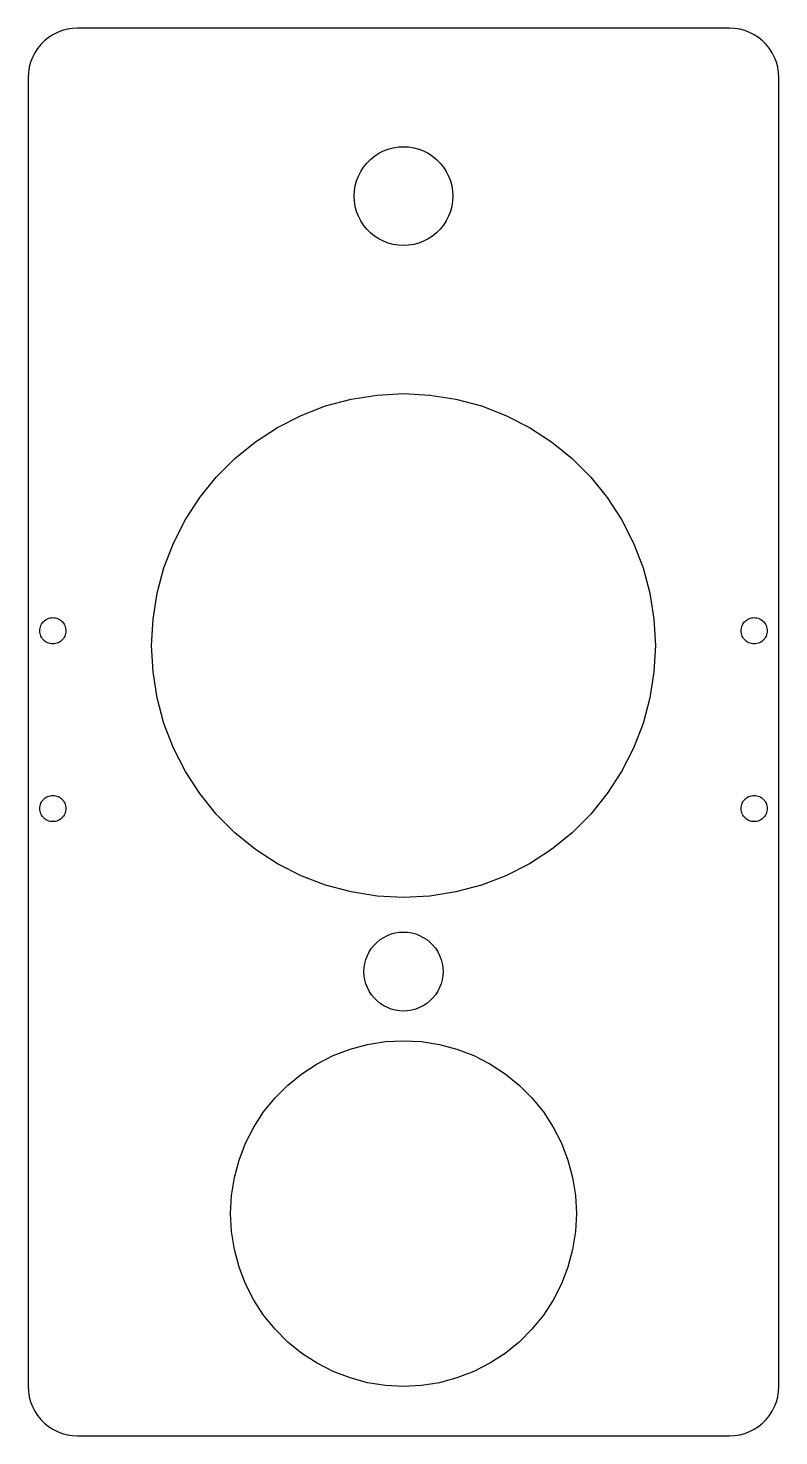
# Model space of a CAD drawing. Extents: x -76 to 76, y -142 to 142.
import ezdxf

# ---------------------------------------------------------------- set-up
doc = ezdxf.new("R2010")
doc.units = 0
doc.layers.get('0').update_dxf_attribs({"linetype": 'CONTINUOUS'})

msp = doc.modelspace()

# ---------------------------------------------------------------- linework, layer by layer
for points in [[(67.0453, -142.445), (68.0791, -142.281), (69.0902, -142.011), (70.0674, -141.635), (71, -141.16), (71.8779, -140.59), (72.6913, -139.931), (73.4314, -139.191), (74.0902, -138.378), (74.6603, -137.5), (75.1355, -136.567), (75.5106, -135.59), (75.7815, -134.579), (75.9452, -133.545), (76, -132.5), (76, 132.5), (75.9452, 133.545), (75.7815, 134.579), (75.5106, 135.59), (75.1355, 136.567), (74.6603, 137.5), (74.0902, 138.378), (73.4314, 139.191), (72.6913, 139.931), (71.8779, 140.59), (71, 141.16), (70.0674, 141.635), (69.0902, 142.011), (68.0791, 142.281), (67.0453, 142.445), (66, 142.5), (-66, 142.5), (-67.0453, 142.445), (-68.0791, 142.281), (-69.0902, 142.011), (-70.0674, 141.635), (-71, 141.16), (-71.8779, 140.59), (-72.6913, 139.931), (-73.4314, 139.191), (-74.0902, 138.378), (-74.6603, 137.5), (-75.1355, 136.567), (-75.5106, 135.59), (-75.7815, 134.579), (-75.9452, 133.545), (-76, 132.5), (-76, -132.5), (-75.9452, -133.545), (-75.7815, -134.579), (-75.5106, -135.59), (-75.1355, -136.567), (-74.6603, -137.5), (-74.0902, -138.378), (-73.4314, -139.191), (-72.6913, -139.931), (-71.8779, -140.59), (-71, -141.16), (-70.0674, -141.635), (-69.0902, -142.011), (-68.0791, -142.281), (-67.0453, -142.445), (-66, -142.5), (66, -142.5)], [(-1.04528, 98.5548), (-2.07912, 98.7185), (-3.09017, 98.9894), (-4.06737, 99.3645), (-5, 99.8397), (-5.87785, 100.41), (-6.69131, 101.069), (-7.43145, 101.809), (-8.09017, 102.622), (-8.66025, 103.5), (-9.13545, 104.433), (-9.51057, 105.41), (-9.78148, 106.421), (-9.94522, 107.455), (-10, 108.5), (-9.94522, 109.545), (-9.78148, 110.579), (-9.51057, 111.59), (-9.13545, 112.567), (-8.66025, 113.5), (-8.09017, 114.378), (-7.43145, 115.191), (-6.69131, 115.931), (-5.87785, 116.59), (-5, 117.16), (-4.06737, 117.635), (-3.09017, 118.011), (-2.07912, 118.281), (-1.04528, 118.445), (0, 118.5), (1.04528, 118.445), (2.07912, 118.281), (3.09017, 118.011), (4.06737, 117.635), (5, 117.16), (5.87785, 116.59), (6.69131, 115.931), (7.43145, 115.191), (8.09017, 114.378), (8.66025, 113.5), (9.13545, 112.567), (9.51057, 111.59), (9.78148, 110.579), (9.94522, 109.545), (10, 108.5), (9.94522, 107.455), (9.78148, 106.421), (9.51057, 105.41), (9.13545, 104.433), (8.66025, 103.5), (8.09017, 102.622), (7.43145, 101.809), (6.69131, 101.069), (5.87785, 100.41), (5, 99.8397), (4.06737, 99.3645), (3.09017, 98.9894), (2.07912, 98.7185), (1.04528, 98.5548), (0, 98.5)], [(-5.33095, -33.2206), (-10.6035, -32.3855), (-15.7599, -31.0039), (-20.7436, -29.0908), (-25.5, -26.6673), (-29.977, -23.7599), (-34.1257, -20.4004), (-37.9004, -16.6257), (-41.2599, -12.477), (-44.1673, -8), (-46.5908, -3.24357), (-48.5039, 1.74013), (-49.8855, 6.8965), (-50.7206, 12.169), (-51, 17.5), (-50.7206, 22.831), (-49.8855, 28.1035), (-48.5039, 33.2599), (-46.5908, 38.2436), (-44.1673, 43), (-41.2599, 47.477), (-37.9004, 51.6257), (-34.1257, 55.4004), (-29.977, 58.7599), (-25.5, 61.6673), (-20.7436, 64.0908), (-15.7599, 66.0039), (-10.6035, 67.3855), (-5.33095, 68.2206), (0, 68.5), (5.33095, 68.2206), (10.6035, 67.3855), (15.7599, 66.0039), (20.7436, 64.0908), (25.5, 61.6673), (29.977, 58.7599), (34.1257, 55.4004), (37.9004, 51.6257), (41.2599, 47.477), (44.1673, 43), (46.5908, 38.2436), (48.5039, 33.2599), (49.8855, 28.1035), (50.7206, 22.831), (51, 17.5), (50.7206, 12.169), (49.8855, 6.8965), (48.5039, 1.74013), (46.5908, -3.24357), (44.1673, -8), (41.2599, -12.477), (37.9004, -16.6257), (34.1257, -20.4004), (29.977, -23.7599), (25.5, -26.6673), (20.7436, -29.0908), (15.7599, -31.0039), (10.6035, -32.3855), (5.33095, -33.2206), (0, -33.5)], [(-71.277, 17.8645), (-71.551, 17.9079), (-71.8189, 17.9797), (-72.0779, 18.0791), (-72.325, 18.205), (-72.5576, 18.3561), (-72.7732, 18.5307), (-72.9693, 18.7268), (-73.1439, 18.9424), (-73.295, 19.175), (-73.4209, 19.4221), (-73.5203, 19.6811), (-73.5921, 19.949), (-73.6355, 20.223), (-73.65, 20.5), (-73.6355, 20.777), (-73.5921, 21.051), (-73.5203, 21.3189), (-73.4209, 21.5779), (-73.295, 21.825), (-73.1439, 22.0576), (-72.9693, 22.2732), (-72.7732, 22.4693), (-72.5576, 22.6439), (-72.325, 22.795), (-72.0779, 22.9209), (-71.8189, 23.0203), (-71.551, 23.0921), (-71.277, 23.1355), (-71, 23.15), (-70.723, 23.1355), (-70.449, 23.0921), (-70.1811, 23.0203), (-69.9221, 22.9209), (-69.675, 22.795), (-69.4424, 22.6439), (-69.2268, 22.4693), (-69.0307, 22.2732), (-68.8561, 22.0576), (-68.705, 21.825), (-68.5791, 21.5779), (-68.4797, 21.3189), (-68.4079, 21.051), (-68.3645, 20.777), (-68.35, 20.5), (-68.3645, 20.223), (-68.4079, 19.949), (-68.4797, 19.6811), (-68.5791, 19.4221), (-68.705, 19.175), (-68.8561, 18.9424), (-69.0307, 18.7268), (-69.2268, 18.5307), (-69.4424, 18.3561), (-69.675, 18.205), (-69.9221, 18.0791), (-70.1811, 17.9797), (-70.449, 17.9079), (-70.723, 17.8645), (-71, 17.85)], [(70.723, 17.8645), (70.449, 17.9079), (70.1811, 17.9797), (69.9221, 18.0791), (69.675, 18.205), (69.4424, 18.3561), (69.2268, 18.5307), (69.0307, 18.7268), (68.8561, 18.9424), (68.705, 19.175), (68.5791, 19.4221), (68.4797, 19.6811), (68.4079, 19.949), (68.3645, 20.223), (68.35, 20.5), (68.3645, 20.777), (68.4079, 21.051), (68.4797, 21.3189), (68.5791, 21.5779), (68.705, 21.825), (68.8561, 22.0576), (69.0307, 22.2732), (69.2268, 22.4693), (69.4424, 22.6439), (69.675, 22.795), (69.9221, 22.9209), (70.1811, 23.0203), (70.449, 23.0921), (70.723, 23.1355), (71, 23.15), (71.277, 23.1355), (71.551, 23.0921), (71.8189, 23.0203), (72.0779, 22.9209), (72.325, 22.795), (72.5576, 22.6439), (72.7732, 22.4693), (72.9693, 22.2732), (73.1439, 22.0576), (73.295, 21.825), (73.4209, 21.5779), (73.5203, 21.3189), (73.5921, 21.051), (73.6355, 20.777), (73.65, 20.5), (73.6355, 20.223), (73.5921, 19.949), (73.5203, 19.6811), (73.4209, 19.4221), (73.295, 19.175), (73.1439, 18.9424), (72.9693, 18.7268), (72.7732, 18.5307), (72.5576, 18.3561), (72.325, 18.205), (72.0779, 18.0791), (71.8189, 17.9797), (71.551, 17.9079), (71.277, 17.8645), (71, 17.85)], [(-71.277, -18.1355), (-71.551, -18.0921), (-71.8189, -18.0203), (-72.0779, -17.9209), (-72.325, -17.795), (-72.5576, -17.6439), (-72.7732, -17.4693), (-72.9693, -17.2732), (-73.1439, -17.0576), (-73.295, -16.825), (-73.4209, -16.5779), (-73.5203, -16.3189), (-73.5921, -16.051), (-73.6355, -15.777), (-73.65, -15.5), (-73.6355, -15.223), (-73.5921, -14.949), (-73.5203, -14.6811), (-73.4209, -14.4221), (-73.295, -14.175), (-73.1439, -13.9424), (-72.9693, -13.7268), (-72.7732, -13.5307), (-72.5576, -13.3561), (-72.325, -13.205), (-72.0779, -13.0791), (-71.8189, -12.9797), (-71.551, -12.9079), (-71.277, -12.8645), (-71, -12.85), (-70.723, -12.8645), (-70.449, -12.9079), (-70.1811, -12.9797), (-69.9221, -13.0791), (-69.675, -13.205), (-69.4424, -13.3561), (-69.2268, -13.5307), (-69.0307, -13.7268), (-68.8561, -13.9424), (-68.705, -14.175), (-68.5791, -14.4221), (-68.4797, -14.6811), (-68.4079, -14.949), (-68.3645, -15.223), (-68.35, -15.5), (-68.3645, -15.777), (-68.4079, -16.051), (-68.4797, -16.3189), (-68.5791, -16.5779), (-68.705, -16.825), (-68.8561, -17.0576), (-69.0307, -17.2732), (-69.2268, -17.4693), (-69.4424, -17.6439), (-69.675, -17.795), (-69.9221, -17.9209), (-70.1811, -18.0203), (-70.449, -18.0921), (-70.723, -18.1355), (-71, -18.15)], [(70.723, -18.1355), (70.449, -18.0921), (70.1811, -18.0203), (69.9221, -17.9209), (69.675, -17.795), (69.4424, -17.6439), (69.2268, -17.4693), (69.0307, -17.2732), (68.8561, -17.0576), (68.705, -16.825), (68.5791, -16.5779), (68.4797, -16.3189), (68.4079, -16.051), (68.3645, -15.777), (68.35, -15.5), (68.3645, -15.223), (68.4079, -14.949), (68.4797, -14.6811), (68.5791, -14.4221), (68.705, -14.175), (68.8561, -13.9424), (69.0307, -13.7268), (69.2268, -13.5307), (69.4424, -13.3561), (69.675, -13.205), (69.9221, -13.0791), (70.1811, -12.9797), (70.449, -12.9079), (70.723, -12.8645), (71, -12.85), (71.277, -12.8645), (71.551, -12.9079), (71.8189, -12.9797), (72.0779, -13.0791), (72.325, -13.205), (72.5576, -13.3561), (72.7732, -13.5307), (72.9693, -13.7268), (73.1439, -13.9424), (73.295, -14.175), (73.4209, -14.4221), (73.5203, -14.6811), (73.5921, -14.949), (73.6355, -15.223), (73.65, -15.5), (73.6355, -15.777), (73.5921, -16.051), (73.5203, -16.3189), (73.4209, -16.5779), (73.295, -16.825), (73.1439, -17.0576), (72.9693, -17.2732), (72.7732, -17.4693), (72.5576, -17.6439), (72.325, -17.795), (72.0779, -17.9209), (71.8189, -18.0203), (71.551, -18.0921), (71.277, -18.1355), (71, -18.15)], [(-0.83623, -56.4562), (-1.66329, -56.3252), (-2.47214, -56.1085), (-3.25389, -55.8084), (-4, -55.4282), (-4.70228, -54.9721), (-5.35304, -54.4452), (-5.94516, -53.853), (-6.47214, -53.2023), (-6.9282, -52.5), (-7.30836, -51.7539), (-7.60845, -50.9721), (-7.82518, -50.1633), (-7.95618, -49.3362), (-8, -48.5), (-7.95618, -47.6638), (-7.82518, -46.8367), (-7.60845, -46.0279), (-7.30836, -45.2461), (-6.9282, -44.5), (-6.47214, -43.7977), (-5.94516, -43.147), (-5.35304, -42.5548), (-4.70228, -42.0279), (-4, -41.5718), (-3.25389, -41.1916), (-2.47214, -40.8915), (-1.66329, -40.6748), (-0.83623, -40.5438), (0, -40.5), (0.83623, -40.5438), (1.66329, -40.6748), (2.47214, -40.8915), (3.25389, -41.1916), (4, -41.5718), (4.70228, -42.0279), (5.35304, -42.5548), (5.94516, -43.147), (6.47214, -43.7977), (6.9282, -44.5), (7.30836, -45.2461), (7.60845, -46.0279), (7.82518, -46.8367), (7.95618, -47.6638), (8, -48.5), (7.95618, -49.3362), (7.82518, -50.1633), (7.60845, -50.9721), (7.30836, -51.7539), (6.9282, -52.5), (6.47214, -53.2023), (5.94516, -53.853), (5.35304, -54.4452), (4.70228, -54.9721), (4, -55.4282), (3.25389, -55.8084), (2.47214, -56.1085), (1.66329, -56.3252), (0.83623, -56.4562), (0, -56.5)], [(-3.6585, -132.308), (-7.27691, -131.735), (-10.8156, -130.787), (-14.2358, -129.474), (-17.5, -127.811), (-20.5725, -125.816), (-23.4196, -123.51), (-26.0101, -120.92), (-28.3156, -118.072), (-30.3109, -115), (-31.9741, -111.736), (-33.287, -108.316), (-34.2352, -104.777), (-34.8083, -101.158), (-35, -97.5), (-34.8083, -93.8415), (-34.2352, -90.2231), (-33.287, -86.6844), (-31.9741, -83.2642), (-30.3109, -80), (-28.3156, -76.9275), (-26.0101, -74.0804), (-23.4196, -71.4899), (-20.5725, -69.1844), (-17.5, -67.1891), (-14.2358, -65.5259), (-10.8156, -64.213), (-7.27691, -63.2648), (-3.6585, -62.6917), (0, -62.5), (3.6585, -62.6917), (7.27691, -63.2648), (10.8156, -64.213), (14.2358, -65.5259), (17.5, -67.1891), (20.5725, -69.1844), (23.4196, -71.4899), (26.0101, -74.0804), (28.3156, -76.9275), (30.3109, -80), (31.9741, -83.2642), (33.287, -86.6844), (34.2352, -90.2231), (34.8083, -93.8415), (35, -97.5), (34.8083, -101.158), (34.2352, -104.777), (33.287, -108.316), (31.9741, -111.736), (30.3109, -115), (28.3156, -118.072), (26.0101, -120.92), (23.4196, -123.51), (20.5725, -125.816), (17.5, -127.811), (14.2358, -129.474), (10.8156, -130.787), (7.27691, -131.735), (3.6585, -132.308), (0, -132.5)]]:
    msp.add_lwpolyline(points, close=True)

doc.saveas('drawing.dxf')
